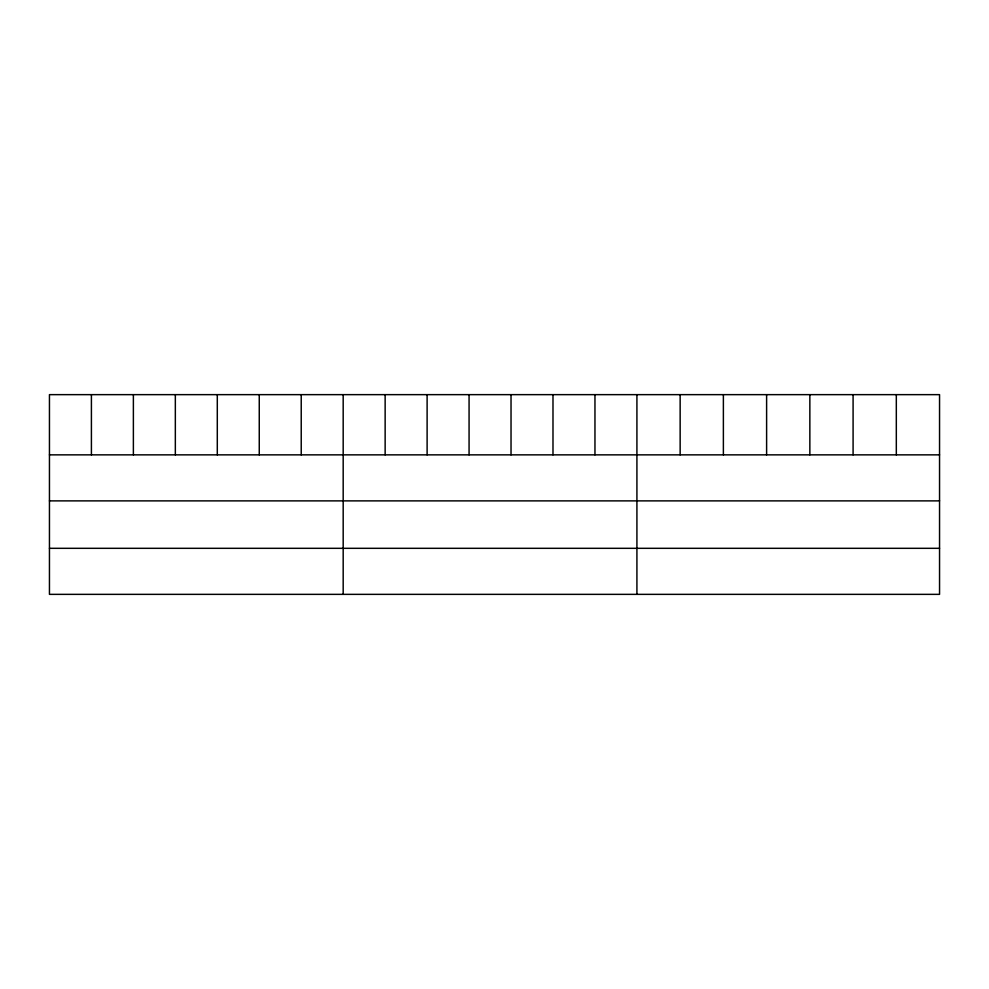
<?xml version="1.0" encoding="UTF-8"?>
<svg xmlns="http://www.w3.org/2000/svg" width="989" height="989" viewBox="0 0 989 989"><rect width="100%" height="100%" fill="white"/><g stroke="black" fill="none" stroke-linecap="round" stroke-linejoin="round"><path stroke-width="1.48" d="M939.55 500.879L939.55 394.648L49.45 394.648L49.45 594.352L939.55 594.352L939.55 500.879L49.45 500.879M49.45 454.853L939.55 454.853M49.45 548.314L939.55 548.314M896.318 394.648L896.318 454.853M853.087 394.648L853.087 454.853M809.855 394.648L809.855 454.853M766.611 394.648L766.611 454.853M723.379 394.648L723.379 454.853M680.148 394.648L680.148 454.853M636.916 394.648L636.916 594.352M594.958 394.648L594.958 454.853M552.987 394.648L552.987 454.853M511.029 394.648L511.029 454.853M469.07 394.648L469.07 454.853M427.112 394.648L427.112 454.853M385.141 394.648L385.141 454.853M343.183 394.648L343.183 594.352M301.225 394.648L301.225 454.853M259.254 394.648L259.254 454.853M217.296 394.648L217.296 454.853M175.337 394.648L175.337 454.853M133.379 394.648L133.379 454.853M91.408 394.648L91.408 454.853"/></g></svg>
